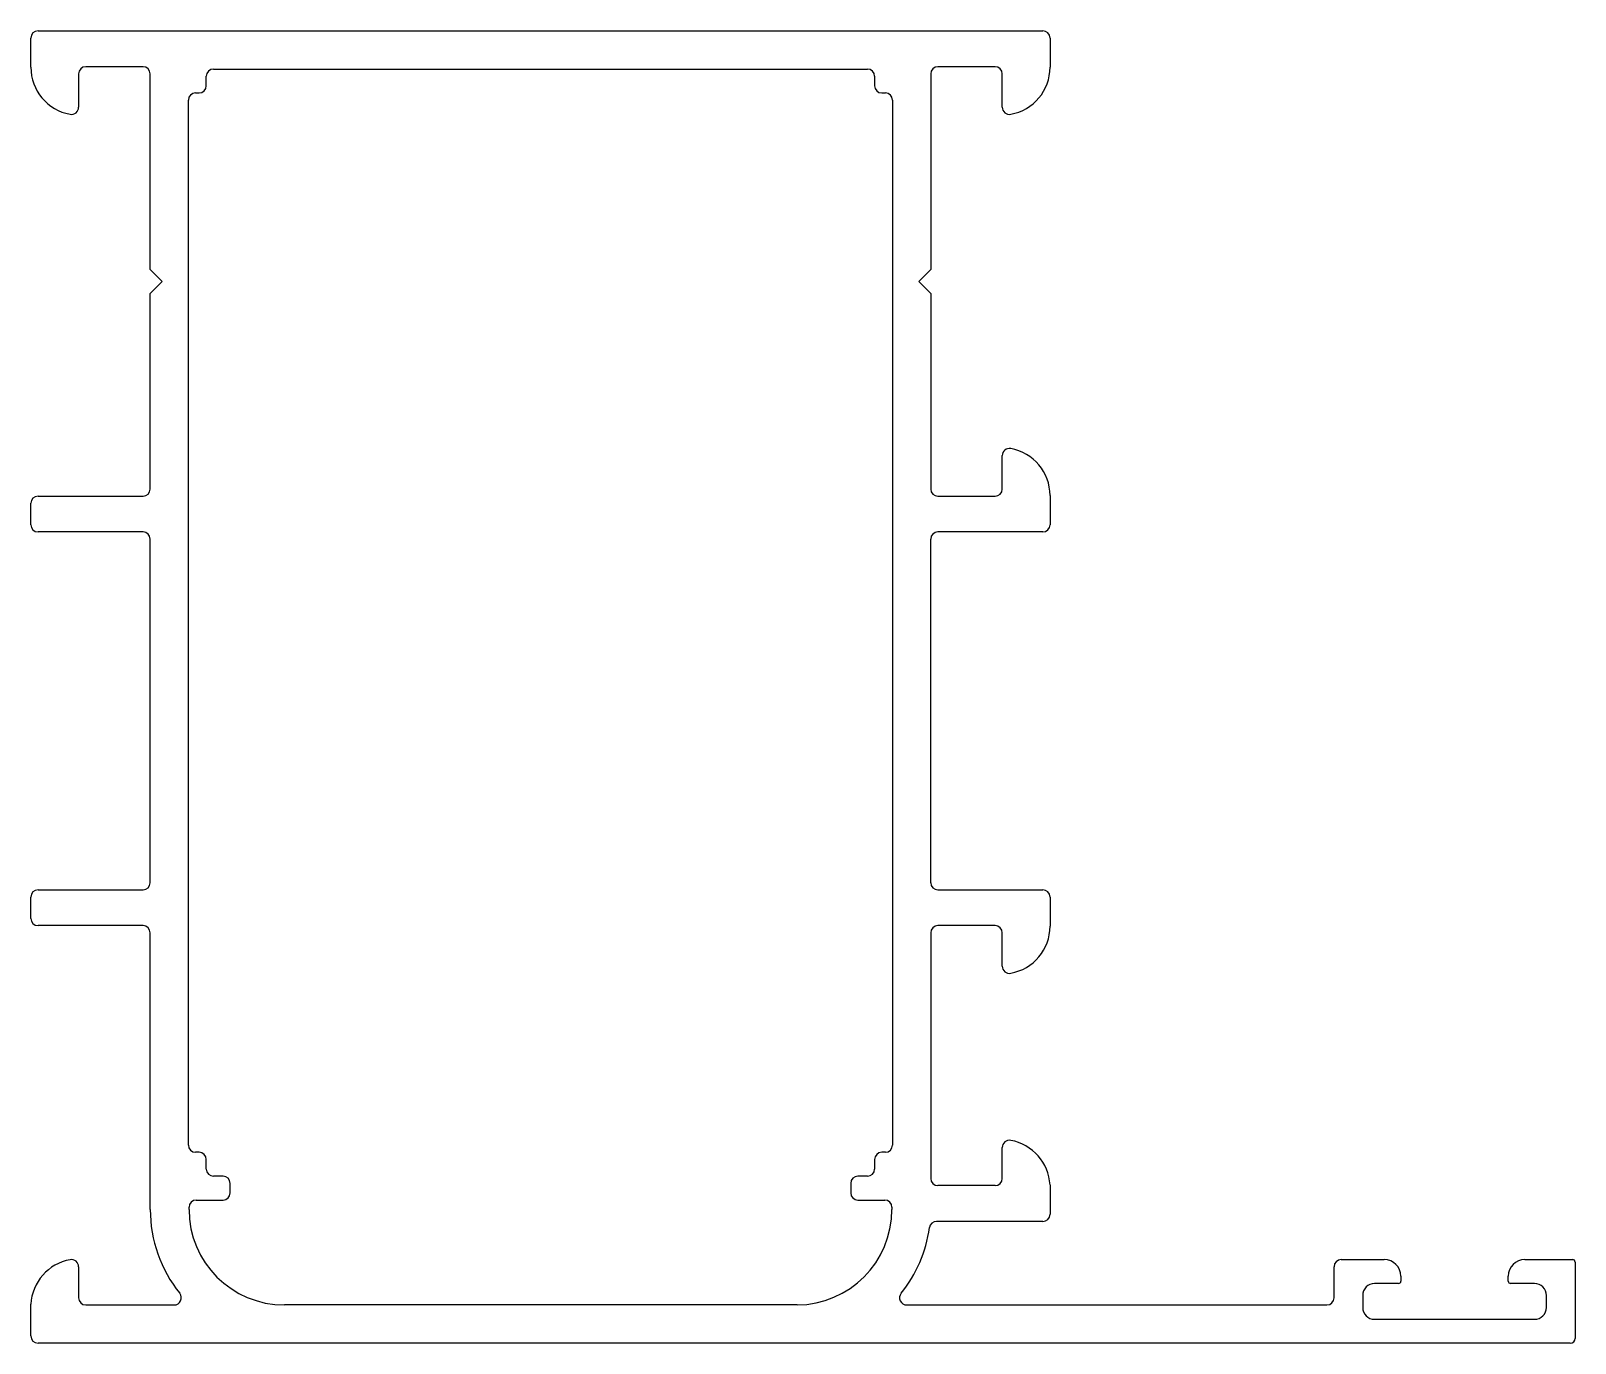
# Model space of a CAD drawing. Extents: x 442 to 506.7, y 698.6 to 753.6.
import ezdxf

# ---------------------------------------------------------------- set-up
doc = ezdxf.new("R2010")
doc.units = 0
doc.layers.get('0').update_dxf_attribs({"linetype": 'CONTINUOUS'})

msp = doc.modelspace()

# ---------------------------------------------------------------- linework, layer by layer
at = {"color": 0}
for p, q in [((442.016, 752.045), (442.016, 753.271)), ((442.316, 753.571), (484.416, 753.571)), ((484.716, 753.271), (484.716, 752.045)), ((446.716, 752.071), (444.316, 752.071)), ((449.666, 751.971), (477.066, 751.971)), ((482.416, 752.071), (480.016, 752.071)), ((444.016, 751.771), (444.016, 750.371)), ((447.016, 743.571), (447.016, 751.771)), ((449.366, 751.271), (449.366, 751.671)), ((477.366, 751.671), (477.366, 751.271)), ((479.716, 751.771), (479.716, 743.571)), ((482.716, 750.371), (482.716, 751.771)), ((448.616, 706.871), (448.616, 750.671)), ((448.916, 750.971), (449.066, 750.971)), ((477.666, 750.971), (477.816, 750.971)), ((478.116, 750.671), (478.116, 706.871)), ((447.516, 743.071), (447.016, 743.571)), ((479.716, 743.571), (479.216, 743.071)), ((447.016, 742.571), (447.516, 743.071)), ((479.216, 743.071), (479.716, 742.571)), ((447.016, 734.371), (447.016, 742.571)), ((479.716, 742.571), (479.716, 734.371)), ((482.716, 734.371), (482.716, 735.771)), ((442.016, 732.871), (442.016, 733.771)), ((442.316, 734.071), (446.716, 734.071)), ((480.016, 734.071), (482.416, 734.071)), ((484.716, 734.098), (484.716, 732.871)), ((446.716, 732.571), (442.316, 732.571)), ((484.416, 732.571), (480.016, 732.571)), ((447.016, 717.871), (447.016, 732.271)), ((479.716, 717.871), (479.716, 732.271)), ((442.316, 717.571), (446.716, 717.571)), ((480.016, 717.571), (484.416, 717.571)), ((442.016, 716.371), (442.016, 717.271)), ((484.716, 717.271), (484.716, 716.045)), ((446.716, 716.071), (442.316, 716.071)), ((447.016, 704.174), (447.016, 715.771)), ((479.716, 715.771), (479.716, 705.474)), ((482.416, 716.071), (480.016, 716.071)), ((482.716, 714.371), (482.716, 715.771)), ((449.066, 706.571), (448.916, 706.571)), ((477.816, 706.571), (477.666, 706.571)), ((482.716, 705.474), (482.716, 706.774)), ((449.366, 705.871), (449.366, 706.271)), ((477.366, 706.271), (477.366, 705.871)), ((450.066, 705.571), (449.666, 705.571)), ((450.366, 704.871), (450.366, 705.271)), ((476.366, 705.271), (476.366, 704.871)), ((477.066, 705.571), (476.666, 705.571)), ((482.416, 705.174), (480.016, 705.174)), ((484.716, 705.201), (484.716, 703.974)), ((448.642, 704.174), (448.642, 704.271)), ((448.942, 704.571), (450.066, 704.571)), ((476.666, 704.571), (477.791, 704.571)), ((478.091, 704.271), (478.091, 704.174)), ((484.416, 703.674), (479.962, 703.674)), ((496.916, 702.074), (498.716, 702.074)), ((504.616, 702.074), (506.616, 702.074)), ((444.016, 701.774), (444.016, 700.474)), ((496.616, 700.474), (496.616, 701.774)), ((499.416, 701.374), (499.416, 701.174)), ((503.916, 701.174), (503.916, 701.374)), ((506.716, 701.974), (506.716, 698.774)), ((499.316, 701.074), (498.316, 701.074)), ((505.016, 701.074), (504.016, 701.074)), ((442.016, 698.874), (442.016, 700.201)), ((444.316, 700.174), (448.021, 700.174)), ((474.116, 700.174), (452.642, 700.174)), ((478.712, 700.174), (496.316, 700.174)), ((497.816, 700.574), (497.816, 700.074)), ((505.516, 700.074), (505.516, 700.574)), ((498.316, 699.574), (505.016, 699.574)), ((506.516, 698.574), (442.316, 698.574))]:
    msp.add_line(p, q, dxfattribs=at)
for centre, radius, start, end in [((442.316, 753.271), 0.3, 90, 180), ((484.416, 753.271), 0.3, 0, 90), ((444.016, 752.045), 2, 180, 259.83575), ((444.316, 751.771), 0.3, 90, 180), ((446.716, 751.771), 0.3, 0, 90), ((449.666, 751.671), 0.3, 90, 180), ((477.066, 751.671), 0.3, 0, 90), ((480.016, 751.771), 0.3, 90, 180), ((482.416, 751.771), 0.3, 360, 90), ((482.716, 752.045), 2, 280.16425, 0), ((449.066, 751.271), 0.3, 270, 0), ((477.666, 751.271), 0.3, 180, 270), ((448.916, 750.671), 0.3, 90, 180), ((477.816, 750.671), 0.3, 0, 90), ((443.716, 750.371), 0.3, 259.83575, 0), ((483.016, 750.371), 0.3, 180, 280.16425), ((483.016, 735.771), 0.3, 79.83575, 180), ((482.716, 734.098), 2, 0, 79.83575), ((446.716, 734.371), 0.3, 270, 0), ((480.016, 734.371), 0.3, 180, 270), ((482.416, 734.371), 0.3, 270, 0), ((442.316, 733.771), 0.3, 90, 180), ((442.316, 732.871), 0.3, 180, 270), ((446.716, 732.271), 0.3, 0, 90), ((480.016, 732.271), 0.3, 90, 180), ((484.416, 732.871), 0.3, 270, 0), ((442.316, 717.271), 0.3, 90, 180), ((446.716, 717.871), 0.3, 270, 0), ((480.016, 717.871), 0.3, 180, 270), ((484.416, 717.271), 0.3, 0, 90), ((442.316, 716.371), 0.3, 180, 270), ((446.716, 715.771), 0.3, 0, 90), ((480.016, 715.771), 0.3, 90, 180), ((482.416, 715.771), 0.3, 360, 90), ((482.716, 716.045), 2, 280.16425, 360), ((483.016, 714.371), 0.3, 180, 280.16425), ((448.916, 706.871), 0.3, 180, 270), ((449.066, 706.271), 0.3, 0, 90), ((477.666, 706.271), 0.3, 90, 180), ((477.816, 706.871), 0.3, 270, 0), ((483.016, 706.774), 0.3, 79.80096, 180), ((482.715, 705.097), 2.005, 2.98967, 79.80096), ((449.666, 705.871), 0.3, 180, 270), ((450.066, 705.271), 0.3, 0, 90), ((476.666, 705.271), 0.3, 90, 180), ((477.066, 705.871), 0.3, 270, 0), ((480.016, 705.474), 0.3, 180, 270), ((482.416, 705.474), 0.3, 270, 0), ((450.066, 704.871), 0.3, 270, 0), ((476.666, 704.871), 0.3, 180, 270), ((452.616, 704.174), 5.6, 180, 218.83786), ((448.942, 704.271), 0.3, 90, 180), ((452.642, 704.174), 4, 180, 270), ((474.091, 704.174), 4, 270.36428, 360), ((477.791, 704.271), 0.3, 0, 90), ((484.416, 703.974), 0.3, 270, 0), ((474.116, 704.174), 5.6, 321.16214, 352.20708), ((479.962, 703.374), 0.3, 90, 172.20708), ((444.018, 700.097), 2.005, 100.19883, 177.01054), ((443.716, 701.774), 0.3, 360, 100.19883), ((496.916, 701.774), 0.3, 90, 180), ((498.716, 701.374), 0.7, 0, 90), ((504.616, 701.374), 0.7, 90, 180), ((506.616, 701.974), 0.1, 0, 90), ((498.316, 700.574), 0.5, 90, 180), ((499.316, 701.174), 0.1, 270, 0), ((504.016, 701.174), 0.1, 180, 270), ((505.016, 700.574), 0.5, 0, 90), ((444.316, 700.474), 0.3, 180, 270), ((448.021, 700.474), 0.3, 270, 38.83786), ((478.712, 700.474), 0.3, 141.16214, 270), ((496.316, 700.474), 0.3, 270, 0), ((498.316, 700.074), 0.5, 180, 270), ((505.016, 700.074), 0.5, 270, 0), ((442.316, 698.874), 0.3, 180, 270), ((506.516, 698.774), 0.2, 270, 360)]:
    msp.add_arc(centre, radius, start, end, dxfattribs=at)

doc.saveas('drawing.dxf')
